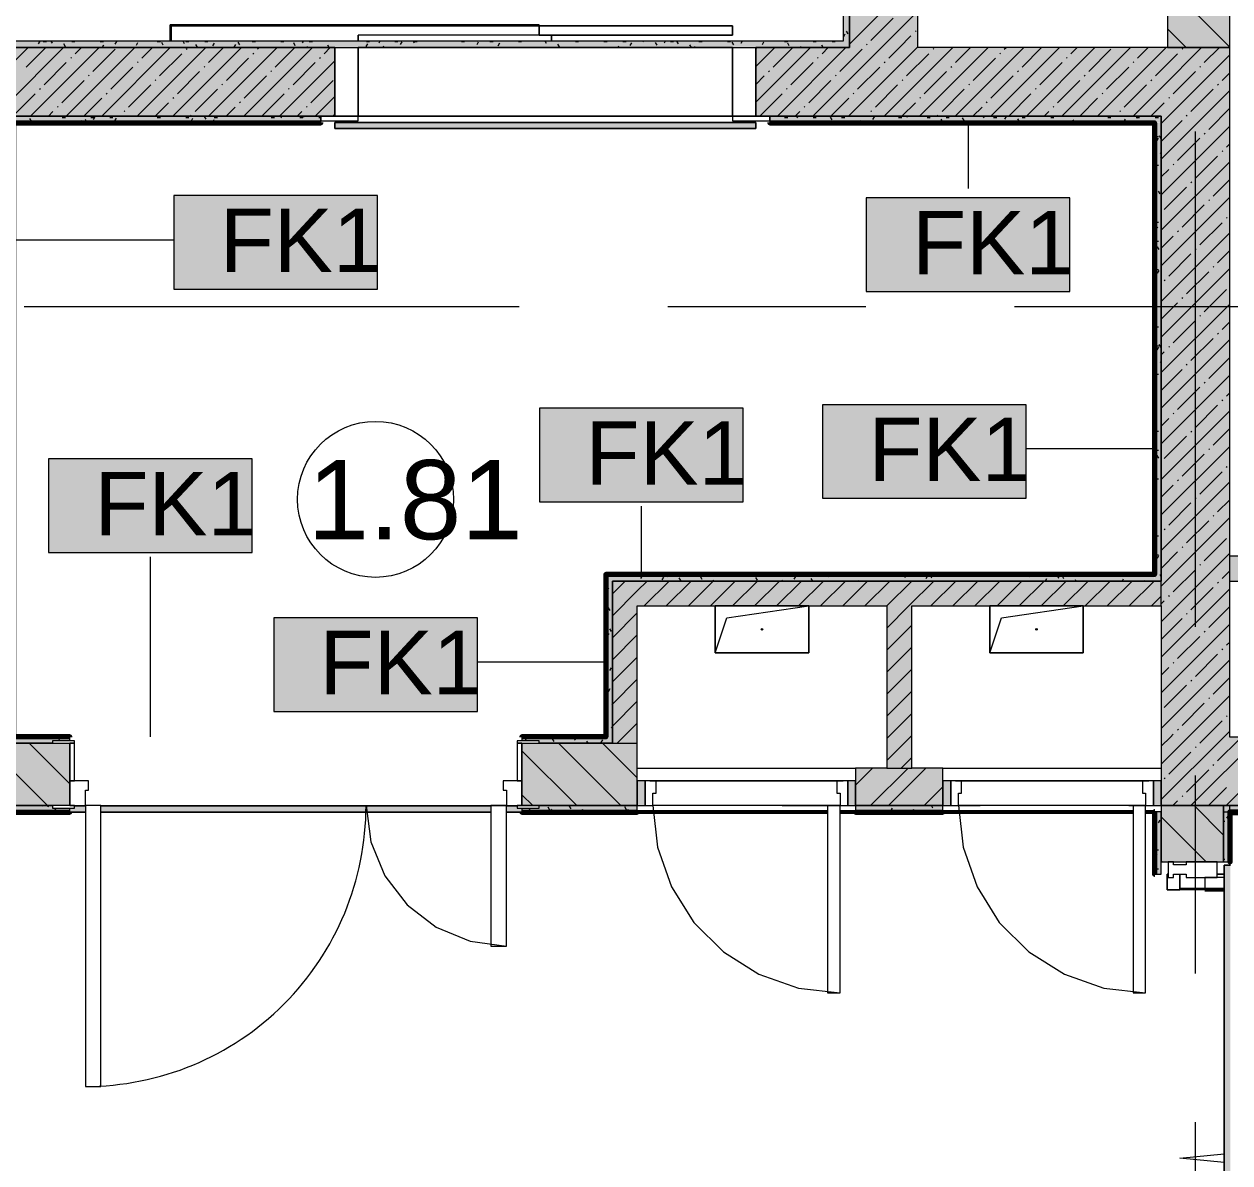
# Model space of a CAD drawing. Header units: millimetres. Extents: x -3817 to 677485, y -22715 to 103890.
# Drawn here: x 95097 to 98964, y 14166 to 17816 of the extents above; entities that cross this region are included whole.
import ezdxf

# ---------------------------------------------------------------- set-up
doc = ezdxf.new("R2010")
doc.units = ezdxf.units.MM
doc.layers.add('PDF _Геометрия', color=7, linetype='Continuous', true_color=0x1d1d1d)
doc.layers.add('PDF _Сплошная заливка', color=7, linetype='Continuous', true_color=0xffffff)
doc.layers.add('PDF _Текст', color=7, linetype='Continuous')
doc.styles.add('PDF GOST-Common', font='arial.ttf')

msp = doc.modelspace()

# ---------------------------------------------------------------- hatches: boundary and pattern name
at = {"layer": 'PDF _Сплошная заливка', "transparency": 33554559}
for points in [[(97723.6, 17761.3), (97743.6, 17761.3), (97743.6, 19441.3), (97723.6, 19441.3), (97723.6, 19182.4)], [(97743.6, 17741.3), (97963.6, 17741.3), (97963.6, 19441.3), (97743.6, 19441.3), (97743.6, 19182.4)], [(97743.6, 17741.3), (97743.6, 17761.3), (95063.6, 17761.3), (95063.6, 17741.3), (97368.6, 17741.3)], [(98743.6, 15531.3), (98963.6, 15531.3), (98963.6, 17741.3), (98743.6, 17741.3), (98743.6, 15951.3)], [(98723.6, 16031.4), (98743.6, 16031.4), (98743.6, 17501.3), (98723.6, 17500.3), (98723.6, 16051.3)], [(100763.6, 16031.4), (101441.6, 16031.4), (101441.6, 16111.4), (98963.6, 16111.4), (98963.6, 16031.4), (100741.3, 16031.4)], [(98723.6, 16031.4), (98722.6, 16051.3), (96963.6, 16051.3), (96963.6, 16031.4), (98080, 16031.4)], [(96963.6, 15511.3), (96983.6, 15511.3), (96983.6, 16031.4), (96963.6, 16031.4), (96963.6, 15528.7)], [(96983.6, 15511.3), (97063.6, 15511.3), (97063.6, 16031.4), (96983.6, 16031.4), (96983.6, 15528.7)], [(98080, 15951.3), (98743.6, 15951.3), (98743.6, 16031.4), (97063.6, 16031.4), (97063.6, 15951.3), (97943.6, 15951.3)], [(97863.6, 15431.3), (97943.6, 15431.3), (97943.6, 15951.3), (97863.6, 15951.3), (97863.6, 15528.7)]]:
    msp.add_hatch(color=256, dxfattribs=at).paths.add_polyline_path(points)
h = msp.add_hatch(color=256, dxfattribs=at)
h.paths.add_polyline_path([(98743.6, 17521.3), (98743.6, 17741.3), (97443.6, 17741.3), (97443.6, 17521.3), (98080, 17521.3)], flags=0)
h.paths.add_polyline_path([(96093.6, 17521.3), (96093.6, 17741.3), (95043.6, 17741.3), (95043.6, 17521.3), (95418.7, 17521.3)], flags=0)
h = msp.add_hatch(color=256, dxfattribs=at)
h.paths.add_polyline_path([(96048.6, 17501.3), (96048.6, 17521.3), (95063.6, 17521.3), (95064.6, 17501.3), (95418.7, 17501.3)], flags=0)
h.paths.add_polyline_path([(98743.6, 17501.3), (98743.6, 17521.3), (97488.6, 17521.3), (97488.6, 17501.3), (98723.6, 17501.3)], flags=0)
h = msp.add_hatch(color=256, dxfattribs=at)
h.paths.add_polyline_path([(96748.6, 15311.3), (97063.6, 15311.3), (97063.6, 15511.3), (96693.6, 15511.3), (96693.6, 15311.3)], flags=0)
h.paths.add_polyline_path([(95243.6, 15311.3), (95243.6, 15511.3), (95043.6, 15511.3), (95043.6, 15311.3), (95188.6, 15311.3)], flags=0)
h = msp.add_hatch(color=256, dxfattribs=at)
h.paths.add_polyline_path([(96748.6, 15511.3), (96963.6, 15511.3), (96962.6, 15531.3), (96693.6, 15531.3), (96693.6, 15519.3), (96748.6, 15519.3), (96748.6, 15515.4)], flags=0)
h.paths.add_polyline_path([(95063.6, 15511.3), (95188.6, 15511.3), (95188.6, 15519.3), (95243.6, 15519.3), (95243.6, 15531.3), (95063.6, 15531.3), (95063.6, 15528.7)], flags=0)
h = msp.add_hatch(color=256, dxfattribs=at)
h.paths.add_polyline_path([(99943.6, 15311.3), (99943.6, 15531.3), (98743.6, 15531.3), (98743.6, 15311.3), (99410.6, 15311.3)], flags=0)
h.paths.add_polyline_path([(100643.6, 15311.3), (100843.6, 15311.3), (100843.6, 15531.3), (100643.6, 15531.3), (100643.6, 15391.3)], flags=0)
h = msp.add_hatch(color=256, dxfattribs=at)
h.paths.add_polyline_path([(85124.2, 15291.3), (85338.6, 15291.3), (85338.6, 15303.3), (85308.6, 15303.3), (85308.6, 15311.3), (85124.2, 15309.5)], flags=0)
h.paths.add_polyline_path([(98043.6, 15291.3), (98043.6, 15311.3), (97763.6, 15311.3), (97763.6, 15291.3)], flags=0)
h.paths.add_polyline_path([(88573.6, 15291.3), (88603.6, 15291.3), (88603.6, 15303.3), (88573.6, 15303.3), (88573.6, 15311.3), (88443.6, 15311.3), (88443.6, 15291.3)], flags=0)
h.paths.add_polyline_path([(96749.4, 15291.3), (97063.6, 15291.3), (97063.6, 15311.3), (96748.6, 15311.3), (96748.6, 15303.3), (96693.6, 15303.3), (96693.6, 15291.3), (96748.6, 15291.3)], flags=0)
h.paths.add_polyline_path([(89683.6, 15291.3), (91543.6, 15291.3), (91543.6, 15303.3), (91513.6, 15303.3), (91513.6, 15311.3), (89683.6, 15311), (89683.6, 15303.3), (89653.6, 15303.3), (89653.6, 15291.3)], flags=0)
h.paths.add_polyline_path([(87743.6, 15291.3), (87743.6, 15311.3), (87562, 15311.3), (87562, 15291.3)], flags=0)
h.paths.add_polyline_path([(94723.6, 15291.3), (95243.6, 15291.3), (95243.6, 15303.3), (95188.6, 15303.3), (95188.6, 15311.3), (94778.6, 15311.3), (94778.6, 15303.3), (94723.6, 15303.3)], flags=0)
h.paths.add_polyline_path([(86368.6, 15291.3), (86862, 15291.3), (86862, 15311.3), (86368.6, 15311.3), (86368.6, 15303.3), (86338.6, 15303.3), (86338.6, 15291.3)], flags=0)
h.paths.add_polyline_path([(92523.6, 15291.3), (93273.6, 15291.3), (93273.6, 15303.3), (93218.6, 15303.3), (93218.6, 15311.3), (92523.6, 15310.6), (92523.6, 15303.3), (92493.6, 15303.3), (92493.6, 15291.3)], flags=0)
at = {"layer": 'PDF _Сплошная заливка', "true_color": 0x494949, "transparency": 33554559}
h = msp.add_hatch(color=251, dxfattribs=at)
h.paths.add_polyline_path([(95418.7, 15290.3), (96593.6, 15290.3), (96593.6, 15310.4), (95343.6, 15310.4), (95343.6, 15290.3)], flags=0)
h.paths.add_polyline_path([(95293.6, 15290.3), (95293.6, 15310.4), (95258.6, 15310.4), (95258.6, 15303.3), (95243.6, 15303.3), (95243.6, 15290.3)], flags=0)
h.paths.add_polyline_path([(96643.6, 15290.3), (96693.6, 15291.3), (96693.6, 15303.3), (96678.6, 15303.3), (96678.6, 15310.4), (96643.6, 15310.4), (96643.6, 15291.3)], flags=0)
at = {"layer": 'PDF _Сплошная заливка', "transparency": 33554559}
h = msp.add_hatch(color=256, dxfattribs=at)
h.paths.add_polyline_path([(98743.6, 12511.4), (98943.6, 12511.4), (98943.6, 13231.3), (98743.6, 13231.3), (98743.6, 13031.3)], flags=0)
h.paths.add_polyline_path([(98743.6, 15131.3), (98943.6, 15131.3), (98943.6, 15311.3), (98743.6, 15311.3)], flags=0)
h = msp.add_hatch(color=256, dxfattribs=at)
h.paths.add_polyline_path([(99943.6, 15291.3), (99943.6, 15311.3), (98943.6, 15311.3), (98943.6, 15291.3), (99410.6, 15291.3)], flags=0)
h.paths.add_polyline_path([(105793.6, 15291.3), (105983.1, 15291.3), (105983.1, 15311.3), (105643.6, 15311.3), (105643.6, 15291.3), (105792.6, 15291.3)], flags=0)
h.paths.add_polyline_path([(100643.6, 15291.3), (101641.6, 15291.3), (101641.6, 15311.3), (100643.6, 15311.3)], flags=0)

# ---------------------------------------------------------------- linework, layer by layer
at = {"layer": 'PDF _Геометрия', "color": 9, "lineweight": 9, "true_color": 0xc0c0c0}
for points in [[(97723.6, 19441.3), (95043.6, 19441.3), (95043.6, 19421.3), (95043.6, 17741.3), (95063.6, 17741.3), (97743.6, 17741.3), (97743.6, 17761.3), (97743.6, 19441.3)], [(97723.6, 17761.3), (95063.6, 17761.3), (95063.6, 19421.3), (97723.6, 19421.3)], [(100351.6, 18941.3), (99191.6, 18941.3), (99111.6, 18941.3), (99111.6, 16111.4), (98963.6, 16111.4), (98963.6, 17741.3), (98743.6, 17741.3), (97963.6, 17741.3), (97963.6, 19441.3), (98763.6, 19441.3), (98763.6, 17741.3), (98963.6, 17741.3), (98963.6, 19441.3), (100351.6, 19441.3)], [(98963.6, 15531.3), (98963.6, 16031.4), (99803.6, 16031.4), (99803.6, 15531.3)], [(98943.6, 15311.3), (98743.6, 15311.3), (98743.6, 15131.3), (98943.6, 15131.3), (98963.6, 15131.3), (98963.6, 15311.3)], [(98943.6, 15291.3), (99943.6, 15291.3), (99943.6, 15311.3), (98943.6, 15311.3)]]:
    msp.add_lwpolyline(points, close=True, dxfattribs=at)
for points in [[(95043.6, 19441.3), (97743.6, 19441.3), (97743.6, 17741.3), (97443.6, 17741.3), (97443.6, 17521.3), (98743.6, 17521.3), (98743.6, 16031.4), (97063.6, 16031.4), (96983.6, 16031.4), (96983.6, 15511.3), (96749.4, 15511.3), (96963.6, 15511.3), (96983.6, 15511.3), (96983.6, 16031.4), (98723.6, 16031.4), (98743.6, 16031.4), (98743.6, 17501.3), (98743.6, 17521.3), (97488.6, 17521.3), (97488.6, 17501.3)], [(95043.6, 17521.3), (96093.6, 17521.3), (96093.6, 17741.3), (95043.6, 17741.3)], [(96048.6, 17501.3), (96048.6, 17521.3), (95063.6, 17521.3)], [(96963.6, 16051.3), (96963.6, 16031.4)], [(97063.6, 15291.3), (97063.6, 15311.3), (96749.4, 15311.3), (97063.6, 15311.3), (97063.6, 15511.3), (97063.6, 15951.3), (97863.6, 15951.3), (97863.6, 15431.3), (97763.6, 15431.3), (97763.6, 15311.3), (97763.6, 15291.3)], [(98043.6, 15291.3), (98043.6, 15311.3), (98043.6, 15431.3), (97943.6, 15431.3), (97943.6, 15951.3), (98743.6, 15951.3), (98743.6, 15531.3), (98743.6, 15311.3), (99943.6, 15311.3), (99943.6, 15531.3), (100643.6, 15531.3), (100643.6, 15391.3)], [(95063.6, 15511.3), (95188.6, 15511.3), (95043.6, 15511.3)], [(95243.6, 15519.3), (95243.6, 15531.3)], [(95243.6, 15311.3), (95243.6, 15511.3)], [(96693.6, 15531.3), (96693.6, 15519.3)], [(96693.6, 15511.3), (96693.6, 15311.3)], [(97063.6, 15391.3), (97063.6, 15431.3), (97763.6, 15431.3), (97763.6, 15391.3)], [(98043.6, 15391.3), (98043.6, 15431.3), (98743.6, 15431.3), (98743.6, 15391.3)], [(95043.6, 15311.3), (95188.6, 15311.3), (94778.6, 15311.3)], [(95243.6, 15291.3), (95243.6, 15303.3)], [(96693.6, 15303.3), (96693.6, 15291.3)], [(97673.6, 15311.3), (97113.6, 15311.3)], [(98653.6, 15311.3), (98093.6, 15311.3)], [(98693.6, 15291.3), (98693.6, 15311.3)], [(98743.6, 15311.3), (98743.6, 15291.3), (98722.6, 15291.3)], [(98723.6, 15091.3), (98743.6, 15091.3), (98743.6, 15291.3), (98723.6, 15291.3)]]:
    msp.add_lwpolyline(points, dxfattribs=at)
at = {"layer": 'PDF _Геометрия', "lineweight": 9}
for points in [[(97743.6, 17752.1), (97963.6, 17972.1)], [(98963.6, 17742.6), (98763.6, 17942.6)], [(97626.9, 17521.3), (97846.9, 17741.3), (97963.6, 17858)], [(97812.7, 17764.2), (97884, 17835.5)], [(97743.6, 17809.1), (97743.8, 17809.3)], [(97955.3, 17792.7), (97957.6, 17795.1)], [(98823.5, 17741.3), (98763.6, 17801.2)], [(97798.5, 17749.9), (97800.8, 17752.3)], [(97869.7, 17707.2), (97903.9, 17741.3), (97941, 17778.5)], [(94823.6, 17455.2), (95043.6, 17675.2), (95109.7, 17741.3)], [(94823.6, 17341.2), (95043.6, 17561.2), (95223.8, 17741.3)], [(95104, 17678.7), (95166.7, 17741.3)], [(95117.8, 17521.3), (95337.8, 17741.3)], [(95231.9, 17521.3), (95451.9, 17741.3)], [(95260.9, 17721.4), (95280.8, 17741.3)], [(95317.9, 17664.4), (95389.2, 17735.7)], [(95345.9, 17521.3), (95565.9, 17741.3)], [(95460, 17521.3), (95680, 17741.3)], [(95474.7, 17707.2), (95508.9, 17741.3)], [(95531.7, 17650.1), (95603, 17721.4)], [(95574, 17521.3), (95794, 17741.3)], [(95617.3, 17735.7), (95619.6, 17738.1)], [(95688.1, 17521.3), (95908.1, 17741.3)], [(95688.5, 17692.9), (95737, 17741.3)], [(95802.1, 17521.3), (96022.1, 17741.3)], [(95831.1, 17721.4), (95833.5, 17723.8)], [(95845.4, 17735.7), (95851, 17741.3)], [(95902.4, 17678.7), (95965.1, 17741.3)], [(96059.2, 17721.4), (96079.1, 17741.3)], [(97443.6, 17680.2), (97504.7, 17741.3)], [(97443.6, 17566.1), (97618.8, 17741.3)], [(97443.6, 17737.2), (97447.7, 17741.3)], [(97499.1, 17678.7), (97561.8, 17741.3)], [(97512.8, 17521.3), (97732.8, 17741.3)], [(97655.9, 17721.4), (97675.8, 17741.3)], [(97712.9, 17664.4), (97784.2, 17735.7)], [(97740.9, 17521.3), (97960.9, 17741.3), (97963.6, 17744)], [(97855, 17521.3), (98075, 17741.3)], [(97926.8, 17650.1), (97998, 17721.4)], [(97969, 17521.3), (98189, 17741.3)], [(98012.3, 17735.7), (98014.7, 17738.1)], [(98083.1, 17521.3), (98303.1, 17741.3)], [(98083.6, 17692.9), (98132, 17741.3)], [(98197.1, 17521.3), (98417.1, 17741.3)], [(98226.1, 17721.4), (98228.5, 17723.8)], [(98240.4, 17735.7), (98246.1, 17741.3)], [(98297.4, 17678.7), (98360.1, 17741.3)], [(98311.2, 17521.3), (98531.2, 17741.3)], [(98425.2, 17521.3), (98645.2, 17741.3)], [(98454.2, 17721.4), (98474.2, 17741.3)], [(98511.3, 17664.4), (98582.5, 17735.7)], [(98539.3, 17521.3), (98743.6, 17725.6), (98759.3, 17741.3)], [(98653.3, 17521.3), (98743.6, 17611.6), (98873.3, 17741.3)], [(98668.1, 17707.2), (98702.3, 17741.3)], [(98725.1, 17650.1), (98743.6, 17668.6), (98796.4, 17721.4)], [(98743.6, 17497.5), (98963.6, 17717.5)], [(98810.6, 17735.7), (98813, 17738.1)], [(98881.9, 17692.9), (98930.4, 17741.3)], [(95161.1, 17621.6), (95232.3, 17692.9)], [(95246.6, 17707.2), (95249, 17709.5)], [(95374.9, 17607.4), (95446.2, 17678.7)], [(95460.4, 17692.9), (95462.8, 17695.3)], [(95674.3, 17678.7), (95676.7, 17681)], [(95745.6, 17635.9), (95816.9, 17707.2)], [(95916.2, 17521.3), (96093.6, 17698.8)], [(95959.4, 17621.6), (96030.7, 17692.9)], [(96044.9, 17707.2), (96047.3, 17709.5)], [(97556.1, 17621.6), (97627.4, 17692.9)], [(97641.6, 17707.2), (97644, 17709.5)], [(97769.9, 17607.4), (97841.2, 17678.7)], [(97855.5, 17692.9), (97857.9, 17695.3)], [(98069.3, 17678.7), (98071.7, 17681)], [(98140.6, 17635.9), (98211.9, 17707.2)], [(98354.4, 17621.6), (98425.7, 17692.9)], [(98440, 17707.2), (98442.4, 17709.5)], [(98568.3, 17607.4), (98639.6, 17678.7)], [(98653.8, 17692.9), (98656.2, 17695.3)], [(98867.7, 17678.7), (98870, 17681)], [(95218.1, 17564.6), (95289.4, 17635.9)], [(95303.6, 17650.1), (95306, 17652.5)], [(95517.5, 17635.9), (95519.8, 17638.3)], [(95588.8, 17593.1), (95660, 17664.4)], [(95802.6, 17578.9), (95873.9, 17650.1)], [(95888.1, 17664.4), (95890.5, 17666.8)], [(96016.4, 17564.6), (96087.7, 17635.9)], [(97443.6, 17623.2), (97470.6, 17650.1)], [(97484.8, 17664.4), (97487.2, 17666.8)], [(97613.1, 17564.6), (97684.4, 17635.9)], [(97698.7, 17650.1), (97701, 17652.5)], [(97912.5, 17635.9), (97914.9, 17638.3)], [(97983.8, 17593.1), (98055.1, 17664.4)], [(98197.6, 17578.9), (98268.9, 17650.1)], [(98283.2, 17664.4), (98285.5, 17666.8)], [(98411.5, 17564.6), (98482.8, 17635.9)], [(98497, 17650.1), (98499.4, 17652.5)], [(98710.9, 17635.9), (98713.2, 17638.3)], [(98782.1, 17593.1), (98853.4, 17664.4)], [(98938.9, 17635.9), (98963.6, 17660.5)], [(95146.8, 17607.4), (95149.2, 17609.7)], [(95360.7, 17593.1), (95363, 17595.5)], [(95431.9, 17550.4), (95503.2, 17621.6)], [(95645.8, 17536.1), (95717.1, 17607.4)], [(95731.3, 17621.6), (95733.7, 17624)], [(95945.2, 17607.4), (95947.5, 17609.7)], [(97541.8, 17607.4), (97544.2, 17609.7)], [(97755.7, 17593.1), (97758.1, 17595.5)], [(97827, 17550.4), (97898.2, 17621.6)], [(98040.8, 17536.1), (98112.1, 17607.4)], [(98126.3, 17621.6), (98128.7, 17624)], [(98340.2, 17607.4), (98342.6, 17609.7)], [(98554, 17593.1), (98556.4, 17595.5)], [(98625.3, 17550.4), (98696.6, 17621.6)], [(98743.6, 17383.5), (98963.6, 17603.5)], [(98839.2, 17536.1), (98910.4, 17607.4)], [(98924.7, 17621.6), (98927.1, 17624)], [(95061.3, 17521.8), (95132.6, 17593.1)], [(95288.9, 17521.3), (95346.4, 17578.9)], [(95517, 17521.3), (95560.2, 17564.6)], [(95574.5, 17578.9), (95576.9, 17581.2)], [(95788.3, 17564.6), (95790.7, 17567)], [(95859.6, 17521.8), (95930.9, 17593.1)], [(96030.2, 17521.3), (96093.6, 17584.7)], [(97456.3, 17521.8), (97527.6, 17593.1)], [(97683.9, 17521.3), (97741.4, 17578.9)], [(97912, 17521.3), (97955.3, 17564.6)], [(97969.5, 17578.9), (97971.9, 17581.2)], [(98183.4, 17564.6), (98185.7, 17567)], [(98254.7, 17521.8), (98325.9, 17593.1)], [(98482.3, 17521.3), (98539.8, 17578.9)], [(98710.4, 17521.3), (98743.6, 17554.6), (98753.6, 17564.6)], [(98767.9, 17578.9), (98770.2, 17581.2)], [(95174.8, 17521.3), (95189.6, 17536.1)], [(95203.8, 17550.4), (95206.2, 17552.7)], [(95402.9, 17521.3), (95403.4, 17521.8)], [(95417.7, 17536.1), (95420.1, 17538.5)], [(95631.5, 17521.8), (95633.9, 17524.2)], [(95745.1, 17521.3), (95774.1, 17550.4)], [(95973.2, 17521.3), (95987.9, 17536.1)], [(96002.2, 17550.4), (96004.6, 17552.7)], [(96087.2, 17521.3), (96093.6, 17527.7)], [(97569.9, 17521.3), (97584.6, 17536.1)], [(97598.9, 17550.4), (97601.2, 17552.7)], [(97798, 17521.3), (97798.5, 17521.8)], [(97812.7, 17536.1), (97815.1, 17538.5)], [(98026.6, 17521.8), (98028.9, 17524.2)], [(98140.1, 17521.3), (98169.1, 17550.4)], [(98368.2, 17521.3), (98383, 17536.1)], [(98397.2, 17550.4), (98399.6, 17552.7)], [(98596.3, 17521.3), (98596.8, 17521.8)], [(98611.1, 17536.1), (98613.4, 17538.5)], [(98824.9, 17521.8), (98827.3, 17524.2)], [(98896.2, 17479.1), (98963.6, 17546.5)], [(98743.6, 17440.5), (98810.6, 17507.6)], [(98743.6, 17269.4), (98963.6, 17489.4)], [(98796.4, 17379.3), (98867.7, 17450.6)], [(98881.9, 17464.8), (98884.3, 17467.2)], [(98938.9, 17407.8), (98941.3, 17410.2)], [(98953.2, 17422), (98963.6, 17432.4)], [(98743.6, 17155.4), (98963.6, 17375.4)], [(98782.1, 17365), (98784.5, 17367.4)], [(98853.4, 17322.3), (98924.7, 17393.5)], [(98743.6, 17326.5), (98767.9, 17350.8)], [(98753.6, 17222.5), (98824.9, 17293.7)], [(98839.2, 17308), (98841.5, 17310.4)], [(98910.4, 17265.2), (98963.6, 17318.4)], [(98743.6, 17041.3), (98963.6, 17261.3)], [(98896.2, 17251), (98898.6, 17253.3)], [(98810.6, 17165.4), (98881.9, 17236.7)], [(98867.7, 17108.4), (98938.9, 17179.7)], [(98953.2, 17193.9), (98955.6, 17196.3)], [(98743.6, 16927.3), (98963.6, 17147.3)], [(98743.6, 17098.4), (98782.1, 17136.9)], [(98796.4, 17151.2), (98798.8, 17153.6)], [(98853.4, 17094.2), (98855.8, 17096.5)], [(98767.9, 17008.6), (98839.2, 17079.9)], [(98924.7, 17051.4), (98963.6, 17090.3)], [(98743.6, 16813.2), (98963.6, 17033.2)], [(98824.9, 16951.6), (98896.2, 17022.9)], [(98910.4, 17037.1), (98912.8, 17039.5)], [(98753.6, 16994.4), (98756, 16996.7)], [(98810.6, 16937.3), (98813, 16939.7)], [(98881.9, 16894.6), (98953.2, 16965.9)], [(98743.6, 16870.3), (98796.4, 16923.1)], [(98743.6, 16699.2), (98963.6, 16919.2)], [(98782.1, 16794.8), (98853.4, 16866.1)], [(98867.7, 16880.3), (98870, 16882.7)], [(98938.9, 16837.5), (98963.6, 16862.2)], [(98924.7, 16823.3), (98927.1, 16825.7)], [(98743.6, 16585.1), (98963.6, 16805.1)], [(98767.9, 16780.5), (98770.2, 16782.9)], [(98839.2, 16737.8), (98910.4, 16809)], [(98743.6, 16756.2), (98753.6, 16766.3)], [(98896.2, 16680.7), (98963.6, 16748.1)], [(98743.6, 16642.2), (98810.6, 16709.2)], [(98824.9, 16723.5), (98827.3, 16725.9)], [(98743.6, 16471.1), (98963.6, 16691.1)], [(98881.9, 16666.5), (98884.3, 16668.8)], [(98796.4, 16580.9), (98867.7, 16652.2)], [(98953.2, 16623.7), (98963.6, 16634.1)], [(98853.4, 16523.9), (98924.7, 16595.2)], [(98938.9, 16609.4), (98941.3, 16611.8)], [(98743.6, 16357.1), (98963.6, 16577)], [(98743.6, 16528.1), (98767.9, 16552.4)], [(98782.1, 16566.7), (98784.5, 16569)], [(98839.2, 16509.7), (98841.5, 16512)], [(98910.4, 16466.9), (98963.6, 16520)], [(98753.6, 16424.1), (98824.9, 16495.4)], [(98743.6, 16243), (98963.6, 16463)], [(98810.6, 16367.1), (98881.9, 16438.4)], [(98896.2, 16452.6), (98898.6, 16455)], [(98953.2, 16395.6), (98955.6, 16398)], [(98867.7, 16310.1), (98938.9, 16381.3)], [(98743.6, 16129), (98963.6, 16349)], [(98743.6, 16300), (98782.1, 16338.6)], [(98796.4, 16352.8), (98798.8, 16355.2)], [(98767.9, 16210.3), (98839.2, 16281.6)], [(98853.4, 16295.8), (98855.8, 16298.2)], [(98924.7, 16253), (98963.6, 16291.9)], [(98910.4, 16238.8), (98912.8, 16241.2)], [(98743.6, 16014.9), (98963.6, 16234.9)], [(98824.9, 16153.3), (98896.2, 16224.5)], [(98753.6, 16196), (98756, 16198.4)], [(98881.9, 16096.2), (98953.2, 16167.5)], [(98743.6, 16071.9), (98796.4, 16124.7)], [(98810.6, 16139), (98813, 16141.4)], [(98743.6, 15900.9), (98963.6, 16120.9)], [(98782.1, 15996.4), (98853.4, 16067.7)], [(98867.7, 16082), (98870, 16084.3)], [(98938.9, 16039.2), (98963.6, 16063.8)], [(96983.6, 15990.6), (97024.4, 16031.4)], [(96983.6, 15919.9), (97063.6, 15999.9), (97095.1, 16031.4)], [(97085.8, 15951.3), (97165.8, 16031.4)], [(97156.5, 15951.3), (97236.5, 16031.4)], [(97227.2, 15951.3), (97307.2, 16031.4)], [(97297.9, 15951.3), (97377.9, 16031.4)], [(97368.6, 15951.3), (97448.6, 16031.4)], [(97439.3, 15951.3), (97519.3, 16031.4)], [(97510, 15951.3), (97590, 16031.4)], [(97580.8, 15951.3), (97660.8, 16031.4)], [(97651.5, 15951.3), (97731.5, 16031.4)], [(97722.2, 15951.3), (97802.2, 16031.4)], [(97792.9, 15951.3), (97872.9, 16031.4)], [(97863.6, 15951.3), (97863.6, 15951.3), (97943.6, 16031.4)], [(97863.6, 15880.6), (97934.3, 15951.3), (98014.3, 16031.4)], [(98005, 15951.3), (98085, 16031.4)], [(98075.7, 15951.3), (98155.7, 16031.4)], [(98146.4, 15951.3), (98226.4, 16031.4)], [(98217.2, 15951.3), (98297.2, 16031.4)], [(98287.9, 15951.3), (98367.9, 16031.4)], [(98358.6, 15951.3), (98438.6, 16031.4)], [(98429.3, 15951.3), (98509.3, 16031.4)], [(98500, 15951.3), (98580, 16031.4)], [(98570.7, 15951.3), (98650.7, 16031.4)], [(98641.4, 15951.3), (98721.4, 16031.4)], [(98839.2, 15939.4), (98910.4, 16010.7)], [(98924.7, 16024.9), (98927.1, 16027.3)], [(98712.1, 15951.3), (98743.6, 15982.8)], [(98743.6, 15786.8), (98963.6, 16006.8)], [(98767.9, 15982.2), (98770.2, 15984.5)], [(98743.6, 15957.9), (98753.6, 15967.9)], [(98896.2, 15882.4), (98963.6, 15949.8)], [(96983.6, 15849.1), (97063.6, 15929.1)], [(98743.6, 15843.8), (98810.6, 15910.9)], [(98743.6, 15672.8), (98963.6, 15892.8)], [(98824.9, 15925.2), (98827.3, 15927.5)], [(96983.6, 15778.4), (97063.6, 15858.4)], [(97863.6, 15809.9), (97943.6, 15889.9)], [(98881.9, 15868.1), (98884.3, 15870.5)], [(97863.6, 15739.2), (97943.6, 15819.2)], [(98796.4, 15782.6), (98867.7, 15853.9)], [(98953.2, 15825.4), (98963.6, 15835.7)], [(96983.6, 15707.7), (97063.6, 15787.7)], [(98743.6, 15558.7), (98963.6, 15778.7)], [(98853.4, 15725.6), (98924.7, 15796.8)], [(98938.9, 15811.1), (98941.3, 15813.5)], [(97863.6, 15668.5), (97943.6, 15748.5)], [(98743.6, 15729.8), (98767.9, 15754.1)], [(98782.1, 15768.3), (98784.5, 15770.7)], [(96983.6, 15637), (97063.6, 15717)], [(98839.2, 15711.3), (98841.5, 15713.7)], [(98910.4, 15668.5), (98963.6, 15721.7)], [(97863.6, 15597.8), (97943.6, 15677.8)], [(98743.6, 15444.7), (98830.3, 15531.3), (98963.6, 15664.7)], [(98753.6, 15625.8), (98824.9, 15697.1)], [(96983.6, 15566.3), (97063.6, 15646.3)], [(98810.6, 15568.7), (98881.9, 15640)], [(98896.2, 15654.3), (98898.6, 15656.7)], [(97863.6, 15527.1), (97943.6, 15607.1)], [(98953.2, 15597.3), (98955.6, 15599.6)], [(96999.3, 15511.3), (97063.6, 15575.6)], [(98743.6, 15330.6), (98944.3, 15531.3), (98963.6, 15550.6)], [(98796.4, 15554.5), (98798.8, 15556.9)], [(98867.7, 15511.7), (98887.3, 15531.3), (98938.9, 15583)], [(95243.6, 15381.5), (95113.8, 15511.3)], [(97010.8, 15311.3), (96810.8, 15511.3)], [(97063.6, 15400), (96952.2, 15511.3)], [(97863.6, 15456.4), (97943.6, 15536.4)], [(98743.6, 15501.7), (98773.2, 15531.3), (98782.1, 15540.2)], [(98838.4, 15311.3), (99058.4, 15531.3)], [(98924.7, 15454.7), (98996, 15526)], [(98952.4, 15311.3), (99172.4, 15531.3)], [(96869.4, 15311.3), (96693.6, 15487.2)], [(98767.9, 15411.9), (98839.2, 15483.2)], [(98853.4, 15497.5), (98855.8, 15499.8)], [(95172.3, 15311.3), (95043.6, 15440.1)], [(97763.6, 15377.1), (97817.9, 15431.3)], [(97811.9, 15311.3), (97931.9, 15431.3)], [(97868.9, 15311.3), (97989, 15431.3)], [(97909.3, 15431.3), (97943.6, 15465.6)], [(98910.4, 15440.4), (98912.8, 15442.8)], [(98753.6, 15397.7), (98756, 15400)], [(98824.9, 15354.9), (98896.2, 15426.2)], [(97983, 15311.3), (98043.6, 15371.9)], [(98895.4, 15311.3), (98953.2, 15369.2)], [(96728, 15311.3), (96693.6, 15345.7)], [(98040, 15311.3), (98043.6, 15314.9)], [(98781.3, 15311.3), (98796.4, 15326.4)], [(98810.6, 15340.6), (98813, 15343)], [(98887.9, 15131.3), (98743.6, 15275.6)], [(98943.6, 15217.1), (98849.3, 15311.3)], [(98746.4, 15131.3), (98743.6, 15134.2)]]:
    msp.add_lwpolyline(points, dxfattribs=at)
at = {"layer": 'PDF _Геометрия', "color": 253, "lineweight": 13, "true_color": 0xaaaaaa}
for points in [[(95568.6, 17761.3), (95568.6, 17811.3), (96748.6, 17811.3), (96748.6, 17814.4), (95565.6, 17814.4), (95565.6, 17761.3)], [(96093.6, 17741.3), (96093.6, 17521.3), (96168.6, 17521.3), (96168.6, 17741.3)], [(97368.6, 17741.3), (97368.6, 17521.3), (97443.6, 17521.3), (97443.6, 17741.3)], [(98783.2, 15091.3), (98803.2, 15091.3), (98803.2, 15041.3), (98763.2, 15041.3), (98763.2, 15091.3), (98766.2, 15091.3)]]:
    msp.add_lwpolyline(points, dxfattribs=at)
at = {"layer": 'PDF _Геометрия', "color": 253, "lineweight": 9, "true_color": 0xaaaaaa}
for points in [[(95565.6, 17761.3), (95565.6, 17814.4), (96748.6, 17814.4)], [(95568.6, 17811.3), (95568.6, 17761.3)], [(96748.6, 17781.3), (96748.6, 17811.3), (97368.6, 17811.3), (97368.6, 17781.3), (97368.6, 17811.3), (96748.6, 17811.3), (96748.6, 17781.3), (97368.6, 17781.3), (96788.6, 17781.3), (96788.6, 17761.3), (96788.6, 17781.3), (96168.6, 17781.3), (96168.6, 17761.3), (96168.6, 17781.3)], [(96048.6, 17506.3), (96168.6, 17506.3)], [(97368.6, 17506.3), (97488.6, 17506.3)], [(98853.6, 15884.5), (98853.6, 17472)], [(95097.7, 16911.4), (96685.2, 16911.4)], [(97161.4, 16911.4), (97796.4, 16911.4)], [(98272.7, 16911.4), (99860.2, 16911.4)], [(97103.6, 15391.3), (97723.6, 15391.3), (97103.6, 15391.3)], [(98083.6, 15391.3), (98703.6, 15391.3), (98083.6, 15391.3)], [(98853.6, 14773.3), (98853.6, 15408.3)], [(95464.7, 15311.3), (97052.2, 15311.3)], [(97673.6, 15311.3), (97113.6, 15311.3), (97128.6, 15177.8), (97173, 15051), (97244.5, 14937.3), (97339.5, 14842.3), (97453.2, 14770.8), (97580.1, 14726.4), (97713.6, 14711.3)], [(97713.6, 15311.3), (97113.6, 15311.3)], [(97528.4, 15311.3), (98163.4, 15311.3)], [(98653.6, 15311.3), (98093.6, 15311.3), (98108.6, 15177.8), (98153, 15051), (98224.5, 14937.3), (98319.5, 14842.3), (98433.2, 14770.8), (98560.1, 14726.4), (98693.6, 14711.3)], [(98693.6, 15311.3), (98093.6, 15311.3)], [(98639.7, 15311.3), (100227.2, 15311.3)], [(98766.2, 15091.3), (98763.2, 15091.3), (98763.2, 15041.3), (98803.2, 15041.3)], [(98945.7, 15041.3), (98803.2, 15041.3), (98803.2, 15091.3)], [(98945.7, 15081.3), (98883.2, 15081.3), (98883.2, 15046.3)], [(98945.7, 15046.3), (98803.2, 15046.3), (98945.7, 15046.3)], [(98945.7, 15037.4), (98883.2, 15037.4)], [(98853.6, 12709.5), (98853.6, 14297)], [(98945.7, 14167.3), (98803.2, 14181.3), (98945.7, 14195.4)]]:
    msp.add_lwpolyline(points, dxfattribs=at)
at = {"layer": 'PDF _Геометрия', "color": 253, "lineweight": 9, "true_color": 0x9b9b9b}
for points in [[(97739.7, 17785.4), (97734.6, 17794.1)], [(95147.2, 17761.3), (95142.2, 17752.7)], [(95158.3, 17760.9), (95168.4, 17760.9)], [(95187.9, 17755.2), (95184.3, 17761.3)], [(95229.5, 17744), (95224.5, 17752.7)], [(95249.7, 17760.9), (95259.8, 17760.9)], [(95341.2, 17760.9), (95351.2, 17760.9)], [(95351.4, 17749.2), (95346.9, 17741.3)], [(95393, 17760.3), (95388, 17751.6)], [(95461, 17756.2), (95456, 17747.5)], [(95501.7, 17760.3), (95501.1, 17761.3)], [(95524.1, 17760.9), (95534.1, 17760.9)], [(95543.3, 17749.2), (95538.3, 17757.9)], [(95611.3, 17753.3), (95606.7, 17761.3)], [(95615.5, 17760.9), (95625.6, 17760.9)], [(95653, 17742.1), (95647.9, 17750.8)], [(95676.5, 17760.9), (95686.5, 17760.9)], [(95706.8, 17755.1), (95701.7, 17746.4)], [(95774.8, 17751), (95769.8, 17742.3)], [(95789, 17750.3), (95784, 17759)], [(95828.9, 17760.9), (95838.9, 17760.9)], [(95920.3, 17760.9), (95930.4, 17760.9)], [(95966.7, 17747.3), (95961.7, 17756)], [(95991.9, 17761.3), (95989.1, 17756.5)], [(96011.7, 17760.9), (96021.8, 17760.9)], [(96075.7, 17741.3), (96071.4, 17748.9)], [(96198.2, 17752.9), (96193.2, 17744.2)], [(96194.6, 17760.9), (96204.7, 17760.9)], [(96238.3, 17761.3), (96234.8, 17755.4)], [(96286.1, 17760.9), (96296.1, 17760.9)], [(96307.9, 17760), (96302.9, 17751.3)], [(96348.5, 17756.5), (96345.8, 17761.3)], [(96347, 17760.9), (96357.1, 17760.9)], [(96499.4, 17760.9), (96509.5, 17760.9)], [(96553.6, 17758.9), (96548.6, 17750.2)], [(96590.9, 17760.9), (96600.9, 17760.9)], [(96621.7, 17754.8), (96616.6, 17746.1)], [(96682.3, 17760.9), (96692.4, 17760.9)], [(96772, 17754.6), (96768.1, 17761.3)], [(96813.6, 17743.5), (96808.6, 17752.2)], [(96836.6, 17761.3), (96836, 17760.3)], [(96865.2, 17760.9), (96875.2, 17760.9)], [(96956.6, 17760.9), (96966.7, 17760.9)], [(97017.6, 17760.9), (97027.6, 17760.9)], [(97045.1, 17756.7), (97040.1, 17748)], [(97083, 17761.3), (97081.7, 17759.2)], [(97085.7, 17759.8), (97084.9, 17761.3)], [(97127.4, 17748.7), (97122.4, 17757.4)], [(97153.4, 17761.3), (97149.7, 17755.1)], [(97170, 17760.9), (97180, 17760.9)], [(97195.4, 17752.8), (97190.5, 17761.3)], [(97237.1, 17741.6), (97232, 17750.3)], [(97261.4, 17760.9), (97271.5, 17760.9)], [(97352.9, 17760.9), (97362.9, 17760.9)], [(97373.1, 17749.8), (97368.1, 17758.5)], [(97399.7, 17761.3), (97395.5, 17754)], [(97468.5, 17758.6), (97463.5, 17749.9)], [(97535.7, 17760.9), (97545.8, 17760.9)], [(97550.8, 17746.8), (97545.8, 17755.5)], [(97627.2, 17760.9), (97637.2, 17760.9)], [(97688.1, 17760.9), (97698.2, 17760.9)], [(97729.5, 17783.9), (97724.5, 17775.2)], [(96005.4, 17741.3), (96003.3, 17744.8)], [(96156.6, 17741.8), (96156.3, 17741.3)], [(96251.7, 17741.3), (96249.1, 17745.9)], [(96427.7, 17741.3), (96426.8, 17742.9)], [(97003.5, 17745.6), (97001, 17741.3)], [(97249.2, 17744.5), (97247.4, 17741.3)], [(97589.1, 17741.3), (97587.4, 17744.3)], [(97659.5, 17741.3), (97655.5, 17748.4)], [(95219.3, 17517.1), (95229.3, 17517.1)], [(95310.7, 17517.1), (95320.8, 17517.1)], [(95323.9, 17518.7), (95318.8, 17509.9)], [(95371.7, 17517.1), (95381.7, 17517.1)], [(95524.1, 17517.1), (95534.1, 17517.1)], [(95615.5, 17517.1), (95625.6, 17517.1)], [(95680.5, 17511.6), (95675.4, 17520.3)], [(95706.9, 17517.1), (95717, 17517.1)], [(95889.8, 17517.1), (95899.9, 17517.1)], [(95923.7, 17521.3), (95920, 17514.8)], [(95981.3, 17517.1), (95991.3, 17517.1)], [(95994.2, 17516.8), (95991.6, 17521.3)], [(96042.2, 17517.1), (96048.6, 17517.1)], [(97535.7, 17517.1), (97545.8, 17517.1)], [(97578.3, 17516.3), (97575.4, 17521.3)], [(97627.2, 17517.1), (97637.2, 17517.1)], [(97646.3, 17520.4), (97645.8, 17521.3)], [(97688, 17509.2), (97682.9, 17517.9)], [(97718.6, 17517.1), (97728.7, 17517.1)], [(97822.9, 17518.9), (97817.8, 17510.2)], [(97824, 17517.4), (97821.7, 17521.3)], [(97859.5, 17521.3), (97859.5, 17521.3)], [(97901.5, 17517.1), (97911.6, 17517.1)], [(97929.9, 17521.3), (97927.5, 17517.2)], [(97992.9, 17517.1), (98003, 17517.1)], [(98001.7, 17514.4), (97997.7, 17521.3)], [(98053.9, 17517.1), (98064, 17517.1)], [(98176.2, 17521.3), (98173.2, 17516.1)], [(98206.3, 17517.1), (98216.4, 17517.1)], [(98246.3, 17520.8), (98241.3, 17512.1)], [(98297.7, 17517.1), (98307.8, 17517.1)], [(98389.2, 17517.1), (98399.2, 17517.1)], [(98572.1, 17517.1), (98582.1, 17517.1)], [(98663.5, 17517.1), (98673.6, 17517.1)], [(98669, 17521.3), (98664.7, 17514)], [(98724.5, 17517.1), (98734.5, 17517.1)], [(95121, 17505.3), (95115.9, 17514)], [(95282.2, 17507.5), (95278.7, 17501.3)], [(95298.7, 17502.3), (95293.6, 17511.1)], [(95391.9, 17514.6), (95386.9, 17505.9)], [(95404.8, 17501.3), (95403.3, 17504)], [(95637.6, 17513.5), (95632.6, 17504.8)], [(95705.7, 17509.4), (95701, 17501.3)], [(97727.7, 17501.3), (97724.6, 17506.8)], [(97781.2, 17507.7), (97777.5, 17501.3)], [(98027, 17506.6), (98023.9, 17501.3)], [(98043.4, 17503.2), (98038.4, 17511.9)], [(98095, 17502.5), (98094.3, 17501.3)], [(98111.4, 17507.3), (98106.4, 17516)], [(98150.1, 17501.3), (98148, 17504.9)], [(98289.1, 17504.3), (98284.1, 17513)], [(98340.7, 17501.4), (98340.7, 17501.3)], [(98466.8, 17501.3), (98461.8, 17510)], [(98572.4, 17501.3), (98571.5, 17503)], [(98628.1, 17511.5), (98623.1, 17502.8)], [(98724.5, 17456.1), (98734.5, 17456.1)], [(98733.7, 17450.5), (98728.7, 17441.8)], [(98743, 17449.6), (98738, 17458.3)], [(98743.6, 17406.7), (98739.8, 17400.2)], [(98724.5, 17364.7), (98734.5, 17364.7)], [(98743.6, 17387.7), (98742.1, 17390.3)], [(98740, 17271.9), (98735, 17280.6)], [(98728.9, 17230.3), (98723.9, 17239)], [(98724.5, 17181.8), (98734.5, 17181.8)], [(98733, 17162.3), (98727.9, 17171)], [(98728.5, 17136.8), (98723.6, 17128.2)], [(98724.5, 17120.9), (98734.5, 17120.9)], [(98737.1, 17094.2), (98732, 17102.9)], [(98724.4, 17068.7), (98723.6, 17067.3)], [(98725.9, 17052.6), (98723.6, 17056.6)], [(98724.5, 17029.4), (98734.5, 17029.4)], [(98735.6, 17027.1), (98730.5, 17018.4)], [(98724.5, 16846.5), (98734.5, 16846.5)], [(98724.5, 16785.6), (98734.5, 16785.6)], [(98742.2, 16780.5), (98737.2, 16789.2)], [(98734.5, 16781.4), (98729.5, 16772.7)], [(98743.6, 16736.2), (98740.6, 16731)], [(98724.5, 16694.1), (98734.5, 16694.1)], [(98728.1, 16561.1), (98723.6, 16568.9)], [(98724.5, 16511.3), (98734.5, 16511.3)], [(98724.5, 16450.3), (98734.5, 16450.3)], [(98725.2, 16399.6), (98723.6, 16396.7)], [(98736.3, 16425.1), (98731.2, 16433.8)], [(98724.5, 16358.9), (98734.5, 16358.9)], [(98743.6, 16309.4), (98742.5, 16307.6)], [(98724.5, 16176), (98734.5, 16176)], [(98724.1, 16153.8), (98723.6, 16152.9)], [(98724.5, 16115), (98734.5, 16115)], [(98735.3, 16112.2), (98730.3, 16103.5)], [(96983.7, 16046.8), (96981.1, 16051.3)], [(97079.1, 16047.7), (97074.1, 16039)], [(97161.4, 16043.8), (97157.1, 16051.3)], [(97362.7, 16051.3), (97361.4, 16049.1)], [(97609.1, 16051.3), (97607.2, 16048)], [(97679.5, 16051.3), (97675.2, 16043.9)], [(97925.9, 16051.3), (97920.9, 16042.8)], [(97966.7, 16051.1), (97966.5, 16051.3)], [(97994, 16047.5), (97989, 16038.7)], [(98008.3, 16040), (98003.3, 16048.7)], [(98322.1, 16045.1), (98318.5, 16051.3)], [(98390.1, 16049.2), (98388.9, 16051.3)], [(98417.4, 16049.3), (98412.4, 16040.6)], [(98524.2, 16051.3), (98522.1, 16047.7)], [(98567.8, 16046.2), (98564.9, 16051.3)], [(98743.6, 16046.6), (98740.5, 16052)], [(96972.6, 16005.1), (96967.5, 16013.8)], [(97147.1, 16043.7), (97142.1, 16035)], [(97203.1, 16032.6), (97198, 16041.3)], [(97271.1, 16036.7), (97266.1, 16045.4)], [(97309.4, 16031.4), (97307.7, 16034.2)], [(97448.8, 16033.7), (97443.8, 16042.4)], [(97528.9, 16034.4), (97527.2, 16031.4)], [(97570.6, 16045.6), (97565.5, 16036.8)], [(97626.1, 16031.4), (97621.5, 16039.4)], [(97731.7, 16031.4), (97731.2, 16032.3)], [(97774.7, 16033.3), (97773.5, 16031.4)], [(98375.8, 16038.2), (98371.8, 16031.4)], [(98431.7, 16038.1), (98426.7, 16046.8)], [(98470.8, 16031.4), (98468.4, 16035.6)], [(98621.5, 16037.1), (98618.2, 16031.4)], [(98689.6, 16033), (98688.6, 16031.4)], [(96976.7, 15937.1), (96971.6, 15945.8)], [(96963.6, 15901.7), (96966.7, 15901.7)], [(96972.4, 15863), (96967.4, 15854.3)], [(96980.7, 15869), (96975.7, 15877.8)], [(96963.6, 15840.7), (96966.7, 15840.7)], [(96969.6, 15827.4), (96964.6, 15836.1)], [(96963.6, 15749.3), (96966.7, 15749.3)], [(96979.5, 15753.3), (96974.4, 15744.6)], [(96975.4, 15685.3), (96970.4, 15676.6)], [(96966.6, 15649.7), (96963.6, 15654.9)], [(96983.6, 15638.5), (96981.5, 15634.9)], [(96963.6, 15566.4), (96966.7, 15566.4)], [(96983.6, 15559.3), (96980.9, 15564)], [(95162, 15531.3), (95158.8, 15525.8)], [(95171.3, 15528.3), (95169.6, 15531.3)], [(95211.7, 15519.3), (95208, 15525.9)], [(96706.3, 15523.9), (96703.6, 15519.3)], [(96745.8, 15531.3), (96742.9, 15526.3)], [(96755.4, 15527.8), (96753.4, 15531.3)], [(96797.1, 15516.6), (96792, 15525.3)], [(96865.1, 15520.7), (96860.1, 15529.4)], [(96905.7, 15511.3), (96901.7, 15518.3)], [(96910.4, 15511.6), (96910.2, 15511.3)], [(96952, 15522.8), (96947, 15514.1)], [(95157.2, 15309), (95155.8, 15311.3)], [(95175.7, 15311.3), (95172.9, 15306.5)], [(95198.8, 15297.8), (95195.6, 15303.3)], [(96719.7, 15303.3), (96715.4, 15295.8)], [(96782.9, 15297.3), (96777.9, 15306)], [(96788.4, 15300.5), (96783.4, 15291.8)], [(96851, 15301.4), (96845.9, 15310.1)], [(96891.9, 15291.3), (96887.6, 15298.9)], [(96935.5, 15311.3), (96934.7, 15310)], [(97028.7, 15298.4), (97023.6, 15307.1)], [(97034.2, 15299.4), (97029.5, 15291.3)], [(97881, 15303.2), (97876, 15294.5)], [(97901.9, 15309.8), (97901.1, 15311.3)], [(97949.1, 15299.1), (97944.6, 15291.3)], [(98011.6, 15302.8), (98006.6, 15311.3)], [(98958.4, 15279.5), (98953.4, 15270.8)], [(98739.1, 15265.3), (98734, 15256.6)], [(98943.6, 15261.6), (98947.9, 15261.6)], [(98724.5, 15170.2), (98734.5, 15170.2)], [(98730.6, 15154.7), (98725.5, 15163.5)], [(98943.6, 15139.7), (98947.9, 15139.7)], [(98724.5, 15109.2), (98734.5, 15109.2)]]:
    msp.add_lwpolyline(points, dxfattribs=at)
at = {"layer": 'PDF _Геометрия', "color": 253, "lineweight": 9, "true_color": 0xaaaaaa}
for points in [[(96168.6, 17521.3), (97368.6, 17521.3), (97368.6, 17741.3), (96168.6, 17741.3), (96168.6, 17521.3), (96168.6, 17741.3), (97368.6, 17741.3), (97368.6, 17521.3), (96168.6, 17521.3), (97368.6, 17521.3)], [(98803.2, 15041.3), (98763.2, 15041.3), (98763.2, 15091.3), (98766.2, 15091.3), (98763.2, 15091.3), (98763.2, 15041.3), (98803.2, 15041.3), (98803.2, 15091.3)], [(98803.2, 15046.3), (98803.2, 15091.3)], [(98923.2, 15091.3), (98945.7, 15091.3)]]:
    msp.add_lwpolyline(points, close=True, dxfattribs=at)
at = {"layer": 'PDF _Геометрия', "color": 253, "lineweight": 13, "true_color": 0xaaaaaa}
for points in [[(96168.6, 17521.3), (96048.6, 17521.3), (96048.6, 17506.3), (96168.6, 17506.3)], [(97488.6, 17521.3), (97368.6, 17521.3), (97368.6, 17506.3), (97488.6, 17506.3)], [(95258.6, 15519.3), (95188.6, 15519.3), (95188.6, 15511.3), (95258.6, 15511.3)], [(95258.6, 15511.3), (95243.6, 15511.3), (95243.6, 15391.3), (95258.6, 15391.3)], [(96678.6, 15519.3), (96678.6, 15511.3), (96748.6, 15511.3), (96748.6, 15519.3)], [(96678.6, 15511.3), (96678.6, 15391.3), (96693.6, 15391.3), (96693.6, 15511.3)], [(95293.6, 15311.3), (95293.6, 15361.4), (95303.6, 15361.4), (95303.6, 15391.3), (95243.6, 15391.3), (95243.6, 15311.3)], [(96643.6, 15311.3), (96693.6, 15311.3), (96693.6, 15391.3), (96633.6, 15391.3), (96633.6, 15361.4), (96643.6, 15361.4)], [(97088.6, 15391.3), (97063.6, 15391.3), (97063.6, 15311.3), (97088.6, 15311.3)], [(97113.6, 15311.3), (97113.6, 15351.3), (97123.6, 15351.3), (97123.6, 15391.3), (97088.6, 15391.3), (97088.6, 15311.3)], [(97713.6, 15311.3), (97738.6, 15311.3), (97738.6, 15391.3), (97703.6, 15391.3), (97703.6, 15351.3), (97713.6, 15351.3)], [(97738.6, 15391.3), (97738.6, 15311.3), (97763.6, 15311.3), (97763.6, 15391.3)], [(98068.6, 15391.3), (98043.6, 15391.3), (98043.6, 15311.3), (98068.6, 15311.3)], [(98093.6, 15311.3), (98093.6, 15351.3), (98103.6, 15351.3), (98103.6, 15391.3), (98068.6, 15391.3), (98068.6, 15311.3)], [(98693.6, 15311.3), (98718.6, 15311.3), (98718.6, 15391.3), (98683.6, 15391.3), (98683.6, 15351.3), (98693.6, 15351.3)], [(98718.6, 15391.3), (98718.6, 15311.3), (98743.6, 15311.3), (98743.6, 15391.3)], [(95258.6, 15311.3), (95188.6, 15311.3), (95188.6, 15303.3), (95258.6, 15303.3)], [(95293.6, 14411.3), (95343.6, 14411.3), (95343.6, 15311.3), (95293.6, 15311.3)], [(96643.6, 14861.4), (96643.6, 15311.3), (96593.6, 15311.3), (96593.6, 14861.4)], [(96678.6, 15311.3), (96678.6, 15303.3), (96748.6, 15303.3), (96748.6, 15311.3)], [(97713.6, 14711.3), (97713.6, 15311.3), (97673.6, 15311.3), (97673.6, 14711.3)], [(98693.6, 14711.3), (98693.6, 15311.3), (98653.6, 15311.3), (98653.6, 14711.3)]]:
    msp.add_lwpolyline(points, close=True, dxfattribs=at)
at = {"layer": 'PDF _Геометрия', "color": 231, "lineweight": 9, "true_color": 0xff80c0}
for points in [[(96048.6, 17501.3), (95064.6, 17501.3), (95063.6, 17501.3), (95063.6, 15532.4), (95063.6, 15531.3), (95064.6, 15531.3)], [(96963.6, 16051.3), (98722.6, 16051.3), (98723.6, 16051.3), (98723.6, 17500.3), (98723.6, 17501.3), (97488.6, 17501.3)], [(96693.6, 15531.3), (96962.6, 15531.3), (96963.6, 15531.3), (96963.6, 16031.4)], [(95063.6, 15532.4), (95063.6, 15531.3), (95064.6, 15531.3), (95243.6, 15531.3)], [(95243.6, 15291.3), (94983.6, 15291.3), (94723.6, 15291.3)], [(97063.6, 15291.3), (96878.6, 15291.3), (96693.6, 15291.3)], [(98043.6, 15291.3), (97763.6, 15291.3)], [(98723.6, 15091.3), (98723.6, 15291.3)]]:
    msp.add_lwpolyline(points, dxfattribs=at)
at = {"layer": 'PDF _Геометрия', "color": 7, "lineweight": 9}
for points in [[(95064.6, 17501.3), (96048.6, 17501.3)], [(96093.6, 17501.3), (96093.6, 17481.3), (96093.6, 17501.3)], [(97443.6, 17501.3), (97443.6, 17481.3), (97443.6, 17501.3)], [(97488.6, 17501.3), (98723.6, 17501.3)], [(98124.1, 17500.8), (98124.1, 17289.8)], [(98723.6, 17500.3), (98723.6, 16051.3)], [(95064.1, 17125.1), (95577.2, 17125.1)], [(98723.1, 16454.6), (98310.6, 16454.6)], [(97076.9, 16051.8), (97076.9, 16271)], [(95501.9, 15531.8), (95501.9, 16108.6)], [(98963.6, 16031.4), (98963.6, 16111.4)], [(98722.6, 16051.3), (96963.6, 16051.3)], [(96963.6, 16031.4), (96963.6, 15531.3)], [(98743.6, 15951.3), (98743.6, 16031.4)], [(97313.6, 15801.3), (97351.1, 15913.8), (97613.6, 15951.3)], [(98193.6, 15801.3), (98231.1, 15913.8), (98493.6, 15951.3)], [(96963.1, 15771.6), (96550.6, 15771.6)], [(95243.6, 15531.3), (95064.6, 15531.3), (95063.6, 15531.3)], [(96962.6, 15531.3), (96693.6, 15531.3)], [(96983.6, 15511.3), (97063.6, 15511.3)], [(97863.6, 15431.3), (97943.6, 15431.3)], [(94723.6, 15291.3), (95243.6, 15291.3)], [(95243.6, 15290.3), (95293.6, 15290.3), (95243.6, 15290.3), (95243.6, 15303.3)], [(96693.6, 15303.3), (96693.6, 15290.3), (96643.6, 15290.3), (96693.6, 15290.3)], [(96693.6, 15291.3), (97063.6, 15291.3)], [(97763.6, 15291.3), (98043.6, 15291.3)], [(98723.6, 15291.3), (98723.6, 15091.3)], [(98965.7, 15120.9), (98945.7, 15120.9), (98965.7, 15120.9)]]:
    msp.add_lwpolyline(points, dxfattribs=at)
at = {"layer": 'PDF _Геометрия', "color": 231, "lineweight": 70, "true_color": 0xff80c0}
for points in [[(95064.6, 15531.3), (95064.6, 17500.3), (96048.6, 17500.3), (96048.6, 17501.3)], [(97488.6, 17501.3), (97488.6, 17500.3), (98722.6, 17500.3), (98722.6, 16052.3), (96962.6, 16052.3), (96962.6, 16051.3), (96962.6, 15532.4), (96693.6, 15532.4), (96693.6, 15531.3)], [(96963.6, 16031.4), (96963.6, 16051.3)], [(95243.6, 15531.3), (95243.6, 15532.4), (95063.6, 15532.4)], [(94723.6, 15291.3), (94723.6, 15290.3), (95243.6, 15290.3), (95243.6, 15291.3)], [(96693.6, 15291.3), (96693.6, 15290.3), (97063.6, 15290.3), (97063.6, 15291.3)], [(97763.6, 15291.3), (97763.6, 15290.3), (98043.6, 15290.3), (98043.6, 15291.3)], [(98723.6, 15291.3), (98722.6, 15291.3), (98722.6, 15091.3), (98723.6, 15091.3)], [(99993.6, 15290.9), (98964.6, 15290.9), (98964.6, 15291.3), (98963.6, 15291.3), (98963.6, 15131.3), (98964.6, 15131.3), (98964.6, 15289.8), (99993.6, 15289.8)]]:
    msp.add_lwpolyline(points, dxfattribs=at)
at = {"layer": 'PDF _Геометрия', "color": 7, "lineweight": 9}
for points in [[(97443.6, 17501.3), (96093.6, 17501.3)], [(97443.6, 17481.3), (96093.6, 17481.3)], [(96230.3, 17267), (95577.2, 17267), (95577.2, 16967), (96230.3, 16967)], [(98450.7, 17259.7), (97797.6, 17259.7), (97797.6, 16959.7), (98450.7, 16959.7)], [(98310.6, 16596.5), (97657.5, 16596.5), (97657.5, 16296.5), (98310.6, 16296.5)], [(97403.5, 16584.9), (96750.4, 16584.9), (96750.4, 16284.9), (97403.5, 16284.9)], [(95828.4, 16422.5), (95175.3, 16422.5), (95175.3, 16122.5), (95828.4, 16122.5)], [(97613.6, 15951.3), (97613.6, 15801.3), (97313.6, 15801.3), (97313.6, 15951.3)], [(97613.6, 15951.3), (97313.6, 15951.3), (97313.6, 15801.3), (97613.6, 15801.3)], [(98493.6, 15951.3), (98493.6, 15801.3), (98193.6, 15801.3), (98193.6, 15951.3)], [(98493.6, 15951.3), (98193.6, 15951.3), (98193.6, 15801.3), (98493.6, 15801.3)], [(96550.6, 15913.5), (95897.5, 15913.5), (95897.5, 15613.5), (96550.6, 15613.5)], [(95258.6, 15310.4), (95293.6, 15310.4)], [(95343.6, 15310.4), (96593.6, 15310.4)], [(95343.6, 15290.3), (96593.6, 15290.3)], [(96643.6, 15310.4), (96678.6, 15310.4)], [(97763.6, 15311.3), (98043.6, 15311.3)], [(98943.6, 15131.3), (98943.6, 15311.3)], [(98945.7, 13340.9), (98945.7, 15120.9)]]:
    msp.add_lwpolyline(points, close=True, dxfattribs=at)
at = {"layer": 'PDF _Геометрия', "color": 253, "lineweight": 9, "true_color": 0xaaaaaa}
msp.add_lwpolyline([(95293.6, 14411.3, 0.414215), (96193.6, 15311.3), (96208.9, 15194.9), (96253.9, 15086.3), (96325.4, 14993.2), (96418.6, 14921.6), (96527.1, 14876.7), (96643.6, 14861.4)], format="xyb", dxfattribs=at)
at = {"layer": 'PDF _Геометрия', "color": 231, "lineweight": 53, "true_color": 0xff80c0}
for points in [[(97063.6, 15291.3), (97673.6, 15291.3)], [(97673.6, 15290.3), (97063.6, 15290.3)], [(97713.6, 15291.3), (97763.6, 15291.3)], [(97763.6, 15290.3), (97713.6, 15290.3)], [(98043.6, 15291.3), (98653.6, 15291.3)], [(98653.6, 15290.3), (98043.6, 15290.3)], [(98722.6, 15290.3), (98693.6, 15290.3)]]:
    msp.add_lwpolyline(points, dxfattribs=at)
at = {"layer": 'PDF _Геометрия', "color": 7, "lineweight": 20}
msp.add_lwpolyline([(98783.2, 15091.3), (98823.2, 15091.3), (98823.2, 15081.3), (98923.2, 15081.3), (98923.2, 15131.3), (98823.2, 15131.3), (98823.2, 15121.3), (98783.2, 15121.3), (98783.2, 15131.3), (98766.2, 15131.3), (98766.2, 15081.3), (98783.2, 15081.3)], close=True, dxfattribs=at)
at = {"layer": 'PDF _Геометрия', "color": 7, "lineweight": 9}
for centre, radius in [((96224, 16293.1), 250), ((96224, 16293.1), 250), ((97463.6, 15876.3), 2.5), ((98343.6, 15876.3), 2.5)]:
    msp.add_circle(centre, radius, dxfattribs=at)
at = {"layer": 'PDF _Сплошная заливка', "lineweight": 35, "transparency": 33554559}
for points in [[(98963.6, 17741.3), (98963.6, 19441.3), (98763.6, 17741.3), (98763.6, 19441.3)], [(98043.6, 15311.3), (98043.6, 15431.3), (97763.6, 15311.3), (97763.6, 15431.3)], [(97063.6, 15311.3), (97088.6, 15311.3), (97063.6, 15391.3), (97088.6, 15391.3)], [(97738.6, 15311.3), (97763.6, 15311.3), (97738.6, 15391.3), (97763.6, 15391.3)], [(98043.6, 15311.3), (98068.6, 15311.3), (98043.6, 15391.3), (98068.6, 15391.3)], [(98718.6, 15311.3), (98743.6, 15311.3), (98718.6, 15391.3), (98743.6, 15391.3)], [(98723.6, 15091.3), (98743.6, 15091.3), (98723.6, 15291.3), (98743.6, 15291.3)], [(98943.6, 15131.3), (98963.6, 15131.3), (98943.6, 15311.3), (98963.6, 15311.3)]]:
    msp.add_solid(points, dxfattribs=at)
at = {"layer": 'PDF _Сплошная заливка', "color": 171, "lineweight": 35, "true_color": 0x8080ff, "transparency": 33554559}
msp.add_solid([(96093.6, 17481.3), (97443.6, 17481.3), (96093.6, 17501.3), (97443.6, 17501.3)], dxfattribs=at)
at = {"layer": 'PDF _Сплошная заливка', "lineweight": 9, "transparency": 33554559}
for points in [[(96230.3, 17267), (95577.2, 17267), (96230.3, 16967), (95577.2, 16967)], [(98450.7, 17259.7), (97797.6, 17259.7), (98450.7, 16959.7), (97797.6, 16959.7)], [(98310.6, 16596.5), (97657.5, 16596.5), (98310.6, 16296.5), (97657.5, 16296.5)], [(97403.5, 16584.9), (96750.4, 16584.9), (97403.5, 16284.9), (96750.4, 16284.9)], [(95828.4, 16422.5), (95175.3, 16422.5), (95828.4, 16122.5), (95175.3, 16122.5)], [(96550.6, 15913.5), (95897.5, 15913.5), (96550.6, 15613.5), (95897.5, 15613.5)]]:
    msp.add_solid(points, dxfattribs=at)
at = {"layer": 'PDF _Сплошная заливка', "color": 254, "lineweight": 35, "true_color": 0xffb9dc, "transparency": 33554559}
for points in [[(98722.6, 16051.3), (98722.6, 16052.3), (98080, 16051.3)], [(95243.6, 15531.3), (95243.6, 15532.4), (95064.6, 15531.3)], [(95243.6, 15290.3), (95243.6, 15291.3), (94983.6, 15290.3)], [(97673.6, 15290.3), (97673.6, 15291.3), (97063.6, 15290.3)], [(97763.6, 15290.3), (97763.6, 15291.3), (97749.6, 15290.3)], [(98722.6, 15290.3), (98722.6, 15291.3), (98693.6, 15290.3)], [(98722.6, 15091.3), (98723.6, 15091.3), (98722.6, 15291.3)]]:
    msp.add_solid(points, dxfattribs=at)
at = {"layer": 'PDF _Сплошная заливка', "color": 251, "lineweight": 35, "true_color": 0x494949, "transparency": 33554559}
msp.add_solid([(98965.7, 13340.9), (98965.7, 15120.9), (98945.7, 13340.9), (98945.7, 15120.9)], dxfattribs=at)

# ---------------------------------------------------------------- texts
at = {"layer": 'PDF _Текст', "char_height": 203.2, "attachment_point": 4, "style": 'PDF GOST-Common'}
for insert in [(95724.3, 17123.6), (97944.7, 17116.3), (97804.6, 16453.1), (96897.5, 16441.5), (95322.4, 16279.1), (96044.6, 15770.1)]:
    msp.add_mtext('FK1', dxfattribs=dict(at, insert=insert))
at = {"layer": 'PDF _Текст', "color": 250, "true_color": 0x3c3c3c, "insert": (96006, 16290.3), "char_height": 254, "attachment_point": 4, "style": 'PDF GOST-Common'}
msp.add_mtext('1.81', dxfattribs=at)

doc.saveas('drawing.dxf')
